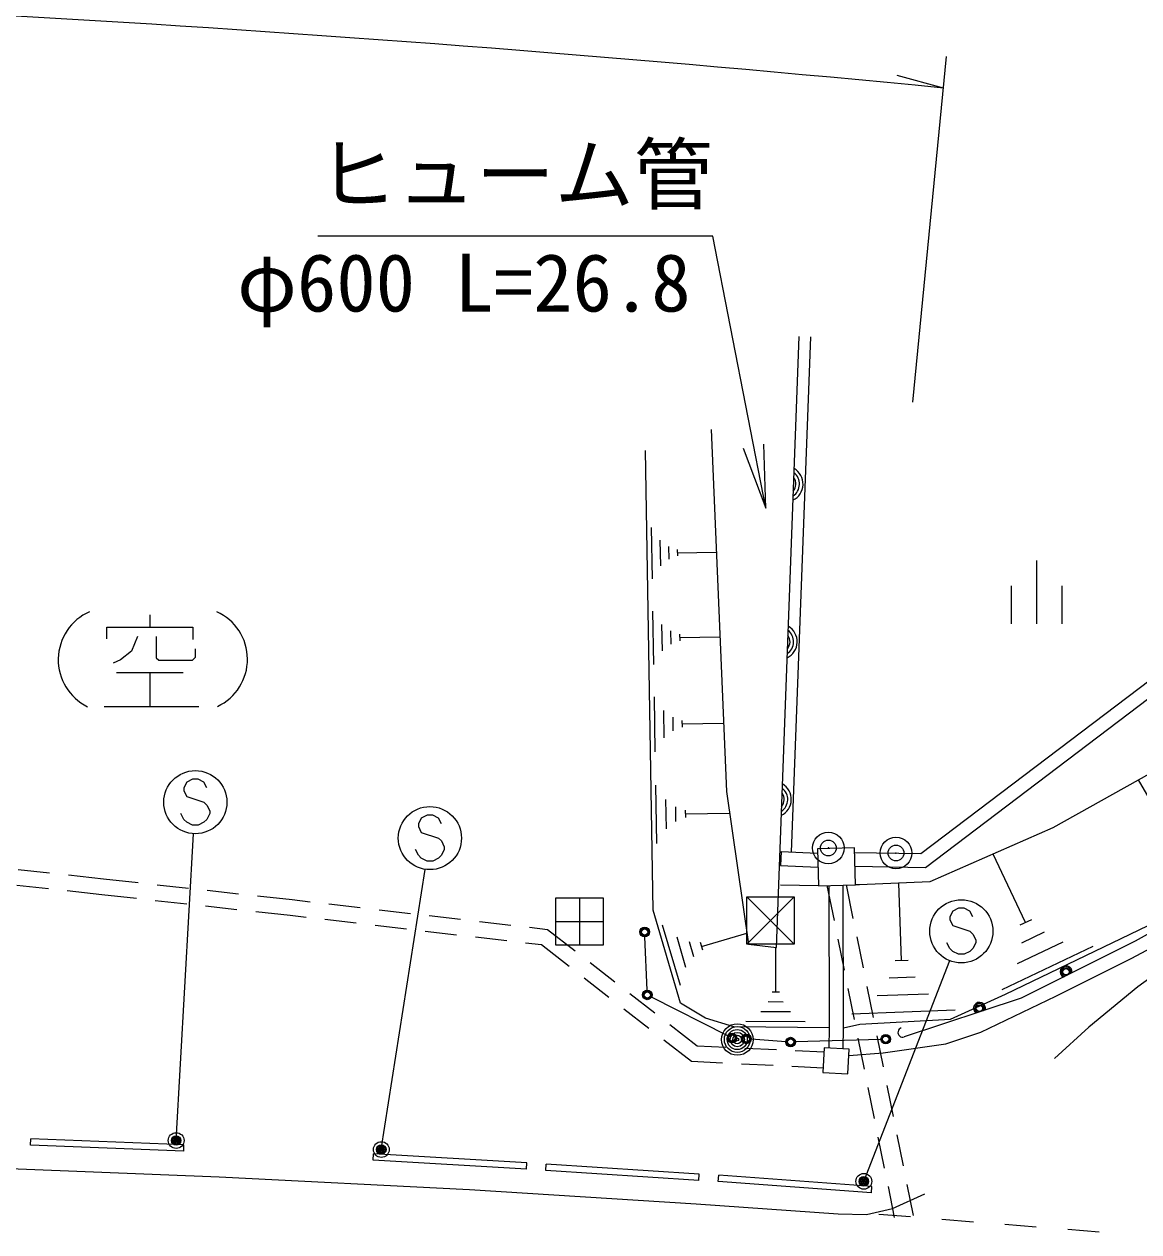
# Model space of a CAD drawing. Units: millimetres, scale not verified. Extents: x 40000 to 680000, y 20000 to 380000.
# Drawn here: x 366012 to 401313, y 298746 to 337009 of the extents above; entities that cross this region are included whole.
import ezdxf
from ezdxf.enums import TextEntityAlignment as Align

# ---------------------------------------------------------------- set-up
doc = ezdxf.new("R2010")
doc.units = ezdxf.units.MM
doc.header["$LTSCALE"] = 1000
doc.header["$PDMODE"] = 32
doc.header["$PDSIZE"] = 500
for name, color, linetype, lineweight in [('M-BGD', 7, 'Continuous', 25), ('M-STR-HTXT', 7, 'Continuous', 13), ('M-STR-STRC', 7, 'Continuous', 25)]:
    doc.layers.add(name, color=color, linetype=linetype, lineweight=lineweight)
doc.styles.add('ＭＳ ゴシック', font='')
doc.styles.get('ＭＳ ゴシック').set_extended_font_data('MS Gothic')

# ---------------------------------------------------------------- blocks, each defined once
blk = doc.blocks.new('open_arrow')
at = {"color": 0, "linetype": 'Continuous', "lineweight": -2}
blk.add_lwpolyline([(7.5, 1.25), (0, 0), (7.5, -1.25)], dxfattribs=at)

msp = doc.modelspace()

# ---------------------------------------------------------------- linework, layer by layer
at = {"layer": 'M-BGD'}
for p, q in [((389833, 307751), (390553, 327112)), ((390316, 310779), (390923, 327098)), ((385907, 319435), (385880, 321064)), ((386172, 319847), (386158, 320662)), ((386440, 320055), (386433, 320463)), ((386710, 320162), (386706, 320365)), ((386708, 320263), (387930, 320284)), ((398071, 320014), (398071, 318014)), ((397271, 319214), (397271, 318014)), ((398871, 319214), (398871, 318014)), ((385953, 316724), (385925, 318408)), ((369991, 318290), (369991, 317899)), ((386227, 317150), (386212, 317992)), ((368635, 317531), (368635, 317899)), ((368635, 317899), (371355, 317899)), ((369601, 317612), (369416, 317140)), ((370190, 317612), (370190, 316934)), ((371355, 317899), (371355, 317516)), ((386504, 317365), (386497, 317786)), ((386783, 317475), (386779, 317685)), ((386781, 317580), (388044, 317601)), ((371443, 316949), (371443, 317221)), ((369063, 316868), (368834, 316764)), ((369416, 317140), (369063, 316868)), ((370190, 316934), (370279, 316853)), ((370279, 316853), (371340, 316853)), ((371340, 316853), (371443, 316949)), ((371045, 316455), (368937, 316455)), ((369991, 316455), (369991, 315394)), ((386000, 313956), (385970, 315696)), ((368547, 315394), (371539, 315394)), ((386283, 314396), (386268, 315266)), ((386569, 314619), (386561, 315054)), ((386857, 314732), (386853, 314950)), ((386855, 314841), (388160, 314863)), ((402502, 310986), (401306, 313062)), ((386049, 311046), (386018, 312899)), ((386350, 311514), (386335, 312441)), ((386655, 311751), (386648, 312215)), ((386962, 311872), (386958, 312104)), ((386960, 311988), (388351, 312012)), ((389987, 310792), (389969, 310353)), ((389987, 310792), (391140, 310744)), ((397728, 308547), (396697, 310714)), ((389969, 310353), (391151, 310303)), ((365825, 310230), (366819, 310120)), ((367416, 310055), (368527, 309932)), ((368527, 309932), (369624, 309811)), ((365784, 309731), (366778, 309622)), ((367375, 309556), (368473, 309435)), ((370220, 309745), (371214, 309636)), ((371811, 309570), (372805, 309460)), ((391167, 309712), (389968, 309729)), ((391673, 308609), (391448, 309720)), ((391515, 305213), (391505, 309721)), ((391955, 305210), (391945, 309733)), ((392271, 308676), (392057, 309736)), ((393800, 307340), (393709, 309791)), ((368473, 309435), (369568, 309314)), ((370165, 309248), (371159, 309139)), ((373401, 309394), (374498, 309273)), ((374498, 309273), (375068, 309206)), ((382852, 307828), (382852, 309328)), ((382852, 309328), (384352, 309328)), ((383602, 309328), (383602, 307828)), ((384352, 309328), (384352, 307828)), ((388899, 307864), (388899, 309364)), ((388899, 309364), (390399, 309364)), ((388899, 309364), (390399, 307864)), ((390399, 309364), (388899, 307864)), ((390399, 309364), (390399, 307864)), ((371755, 309073), (372749, 308963)), ((373346, 308897), (374441, 308776)), ((375664, 309137), (376657, 309021)), ((377253, 308951), (378247, 308835)), ((374441, 308776), (374942, 308718)), ((375538, 308648), (376531, 308532)), ((377127, 308462), (378120, 308346)), ((378843, 308765), (379836, 308649)), ((380432, 308580), (381425, 308464)), ((382852, 308578), (384352, 308578)), ((386794, 306554), (386231, 308464)), ((397909, 308633), (397548, 308461)), ((378716, 308277), (379709, 308161)), ((380305, 308091), (381298, 307975)), ((382021, 308394), (382591, 308327)), ((382591, 308327), (383458, 307652)), ((386972, 307125), (386690, 308080)), ((387468, 307791), (388900, 308213)), ((391991, 307041), (391792, 308021)), ((392589, 307108), (392391, 308088)), ((398319, 308237), (397596, 307893)), ((381894, 307905), (382394, 307847)), ((382394, 307847), (383269, 307166)), ((384352, 307828), (382852, 307828)), ((387220, 307458), (387079, 307936)), ((387503, 307671), (387432, 307910)), ((390399, 307864), (388899, 307864)), ((389813, 306343), (389822, 307752)), ((399861, 307789), (396971, 306414)), ((398909, 307927), (397464, 307240)), ((383932, 307284), (384721, 306670)), ((394004, 307348), (393595, 307333)), ((383742, 306798), (384531, 306184)), ((392907, 305540), (392708, 306520)), ((394228, 306811), (393411, 306781)), ((385194, 306301), (385984, 305687)), ((389931, 306342), (389696, 306343)), ((392308, 305472), (392110, 306453)), ((394657, 306281), (393023, 306221)), ((385005, 305815), (385794, 305201)), ((390279, 305713), (389340, 305719)), ((390046, 306028), (389577, 306031)), ((395494, 305767), (392226, 305646)), ((390747, 305397), (388868, 305409)), ((386457, 305318), (387324, 304643)), ((391505, 304573), (391515, 305213)), ((391945, 304547), (391955, 305210)), ((386267, 304832), (387142, 304152)), ((387324, 304643), (388236, 304598)), ((392626, 303904), (392428, 304884)), ((393225, 303972), (393026, 304952)), ((388835, 304569), (389834, 304519)), ((390433, 304490), (391345, 304445)), ((387142, 304152), (388130, 304103)), ((388729, 304073), (389728, 304024)), ((390327, 303994), (391316, 303945)), ((392944, 302336), (392745, 303316)), ((393542, 302404), (393344, 303384)), ((366215, 301493), (366223, 301692)), ((371073, 301502), (366223, 301692)), ((393262, 300768), (393063, 301748)), ((393860, 300836), (393661, 301816)), ((371065, 301302), (366215, 301493)), ((371065, 301302), (371073, 301502)), ((377061, 301016), (377072, 301215)), ((381934, 300933), (377072, 301215)), ((381922, 300734), (377061, 301016)), ((381922, 300734), (381934, 300933)), ((382532, 300694), (382544, 300893)), ((387393, 300578), (382544, 300893)), ((387380, 300378), (382532, 300694)), ((387380, 300378), (387393, 300578)), ((387993, 300340), (388008, 300539)), ((392859, 300183), (388008, 300539)), ((392844, 299983), (387993, 300340)), ((392844, 299983), (392859, 300183)), ((393579, 299200), (393381, 300180)), ((394178, 299267), (393979, 300248))]:
    msp.add_line(p, q, dxfattribs=at)
for points in [[(387766, 324165), (388252, 312698), (388952, 307859), (389833, 307751)], [(386803, 305996), (385935, 308937), (385689, 323498)], [(392311, 310769), (394414, 310731), (402412, 316798), (415422, 318759), (423009, 315786), (431933, 313692)], [(392323, 310329), (394559, 310288), (402589, 316380), (415371, 318307), (422878, 315365), (431833, 313264)], [(431506, 311801), (424188, 313437), (422478, 314003), (419177, 315079), (417336, 315599), (414993, 316047), (412891, 316218), (410031, 316145), (407660, 315761), (405064, 315159), (403183, 314108), (398594, 311549), (394692, 309832), (392465, 309738), (392338, 309743)], [(391955, 305210), (392477, 305330), (395353, 305479), (397086, 306272), (401607, 308454), (405141, 310489), (407313, 311468), (409564, 312133), (411827, 312508), (414457, 312550), (417190, 312255), (420807, 311547), (423679, 310951), (428538, 310277)], [(392129, 304331), (393214, 304417), (395204, 304702), (396305, 305077), (398684, 306209), (401071, 307402), (403236, 308557), (405632, 309986), (406966, 310626), (408801, 311225), (410779, 311667), (412700, 311896), (414520, 311875), (416773, 311603), (419314, 311172), (421777, 310632), (424503, 310119), (426770, 309811)], [(391515, 305213), (388492, 305240), (387589, 305514), (386803, 305996)]]:
    msp.add_lwpolyline(points, dxfattribs=at)
for points in [[(391167, 309712), (392338, 309743), (392307, 310914), (391136, 310884)], [(391307, 303793), (392095, 303747), (392141, 304536), (391353, 304581)]]:
    msp.add_lwpolyline(points, close=True, dxfattribs=at)
for centre, radius in [((391481, 310908), 500), ((393621, 310748), 500), ((388596, 304839), 500), ((388596, 304839), 409), ((388596, 304839), 318), ((388596, 304839), 227), ((388596, 304839), 136), ((388596, 304839), 45.5)]:
    msp.add_circle(centre, radius, dxfattribs=at)
for centre, radius, start, end in [((390112, 322438), 567, 295.9448, 59.7999), ((390112, 322438), 453, 303.9042, 51.8405), ((390112, 322438), 340, 319.5296, 36.2151), ((368750, 316873), 1659, 113.715, 243.7943), ((371435, 316888), 1650, 295.1788, 65.6546), ((389927, 317441), 567, 295.9448, 59.7999), ((389927, 317441), 453, 303.9042, 51.8405), ((389927, 317441), 340, 319.5296, 36.2151), ((389741, 312445), 567, 295.9448, 59.7999), ((389741, 312445), 453, 303.9042, 51.8405), ((389741, 312445), 340, 319.5296, 36.2151)]:
    msp.add_arc(centre, radius, start, end, dxfattribs=at)
for p in [(391481, 310908), (393621, 310748)]:
    msp.add_point(p, dxfattribs=at)
at = {"layer": 'M-STR-HTXT'}
for p, q in [((394156, 325031), (395226, 335979)), ((395128, 334984), (393660, 335378)), ((370825, 301638), (371377, 311359)), ((377323, 301353), (378707, 310227)), ((392603, 300346), (395328, 307338))]:
    msp.add_line(p, q, dxfattribs=at)
msp.add_lwpolyline([(389496, 321674), (387817, 330288), (375317, 330288)], dxfattribs=at)
for centre, radius in [((370825, 301638), 150), ((370825, 301638), 120), ((370825, 301638), 90), ((370825, 301638), 60), ((370825, 301638), 30), ((370825, 301638), 20), ((377323, 301353), 150), ((377323, 301353), 120), ((377323, 301353), 90), ((377323, 301353), 60), ((377323, 301353), 30), ((377323, 301353), 20), ((392603, 300346), 150), ((392603, 300346), 120), ((392603, 300346), 90), ((392603, 300346), 60), ((392603, 300346), 30), ((392603, 300346), 20)]:
    msp.add_circle(centre, radius, dxfattribs=at)
msp.add_arc((323168, -401509), 740000, 84.41952, 88.87121, dxfattribs=at)
for p in [(370825, 301638), (377323, 301353), (392603, 300346)]:
    msp.add_point(p, dxfattribs=at)
at = {"layer": 'M-STR-STRC'}
for p, q in [((371161, 312995), (371070, 312813)), ((371343, 313086), (371161, 312995)), ((371525, 313086), (371343, 313086)), ((371706, 312995), (371525, 313086)), ((371797, 312813), (371706, 312995)), ((371070, 312813), (371070, 312723)), ((371070, 312723), (371161, 312541)), ((371161, 312541), (371706, 312359)), ((371706, 312359), (371797, 312268)), ((371797, 312268), (371888, 312086)), ((371070, 311813), (370979, 311995)), ((371888, 311995), (371797, 311813)), ((371888, 312086), (371888, 311995)), ((378589, 311857), (378498, 311675)), ((378771, 311948), (378589, 311857)), ((378953, 311948), (378771, 311948)), ((379134, 311857), (378953, 311948)), ((379225, 311675), (379134, 311857)), ((371161, 311723), (371070, 311813)), ((371343, 311632), (371161, 311723)), ((371525, 311632), (371343, 311632)), ((371706, 311723), (371525, 311632)), ((371797, 311813), (371706, 311723)), ((378498, 311675), (378498, 311584)), ((378498, 311584), (378589, 311403)), ((378589, 311403), (379134, 311221)), ((379134, 311221), (379225, 311130)), ((379225, 311130), (379316, 310948)), ((378498, 310675), (378407, 310857)), ((379316, 310857), (379225, 310675)), ((379316, 310948), (379316, 310857)), ((378589, 310584), (378498, 310675)), ((378771, 310493), (378589, 310584)), ((378953, 310493), (378771, 310493)), ((379134, 310584), (378953, 310493)), ((379225, 310675), (379134, 310584)), ((395418, 308905), (395327, 308723)), ((395600, 308996), (395418, 308905)), ((395782, 308996), (395600, 308996)), ((395964, 308905), (395782, 308996)), ((396055, 308723), (395964, 308905)), ((395327, 308723), (395327, 308632)), ((395327, 308632), (395418, 308450)), ((395418, 308450), (395964, 308269)), ((385741, 306401), (385669, 308096)), ((395964, 308269), (396055, 308178)), ((396055, 308178), (396146, 307996)), ((395327, 307723), (395237, 307905)), ((395418, 307632), (395327, 307723)), ((395600, 307541), (395418, 307632)), ((395964, 307632), (395782, 307541)), ((396055, 307723), (395964, 307632)), ((396146, 307905), (396055, 307723)), ((396146, 307996), (396146, 307905)), ((395782, 307541), (395600, 307541)), ((388297, 304955), (385881, 306183)), ((390137, 304769), (389033, 304846)), ((393147, 304844), (390436, 304763)), ((393083, 299307), (394079, 299229)), ((394079, 299229), (394079, 299229)), ((395076, 299149), (396073, 299068)), ((397070, 298987), (398066, 298907)), ((399063, 298826), (399066, 298826)), ((399066, 298826), (400060, 298746))]:
    msp.add_line(p, q, dxfattribs=at)
for points in [[(439680, 309458), (436046, 309490), (432041, 309681), (428050, 310098), (424112, 310589), (420178, 311394), (416279, 312111), (412284, 312254), (408312, 311525), (404673, 309893), (401195, 307951), (397585, 306148), (393882, 304921)], [(422838, 309910), (419826, 310554), (417156, 311049), (414914, 311331), (413033, 311388), (410945, 311186), (408887, 310732), (406912, 310021), (405148, 309130), (402953, 307708), (401285, 306512), (399728, 305231), (398646, 304242)], [(338941, 301606), (344168, 301398), (354795, 301127), (363956, 300814), (372187, 300493), (380117, 300083), (387293, 299632), (391792, 299315), (392692, 299297), (393514, 299488), (394536, 299955)]]:
    msp.add_lwpolyline(points, dxfattribs=at)
for centre, radius in [((371434, 312359), 1000), ((378862, 311221), 1000), ((395691, 308269), 1000), ((385663, 308246), 150), ((385663, 308246), 120), ((385663, 308246), 100), ((399009, 306985), 112), ((399009, 306985), 100), ((385747, 306251), 150), ((385747, 306251), 120), ((385747, 306251), 100), ((396266, 305829), 112), ((396266, 305829), 100), ((388430, 304887), 150), ((388430, 304887), 120), ((388430, 304887), 100), ((388883, 304857), 150), ((388883, 304857), 120), ((388883, 304857), 100), ((393297, 304849), 150), ((393297, 304849), 120), ((390286, 304759), 150), ((390286, 304759), 120), ((390286, 304759), 100), ((393297, 304849), 100)]:
    msp.add_circle(centre, radius, dxfattribs=at)
for centre, radius, start, end in [((399009, 306985), 188, 349.681, 243.4208), ((399009, 306985), 150, 337.9606, 255.1413), ((396266, 305829), 188, 341.457, 235.1968), ((396266, 305829), 150, 329.7365, 246.9172), ((393835, 305063), 150, 108.3269, 288.3269)]:
    msp.add_arc(centre, radius, start, end, dxfattribs=at)

# ---------------------------------------------------------------- block references
at = {"layer": 'M-STR-HTXT', "xscale": 267, "yscale": 267, "rotation": 101}
msp.add_blockref('open_arrow', (389496, 321674), dxfattribs=at)

# ---------------------------------------------------------------- texts
at = {"layer": 'M-STR-HTXT', "style": 'ＭＳ ゴシック'}
for s, p in [('ヒューム管', (375317, 330788)), ('φ600 L=26.8', (372755, 327354))]:
    msp.add_text(s, height=1833, dxfattribs=at).set_placement(p, align=Align.BOTTOM_LEFT)

doc.saveas('drawing.dxf')
